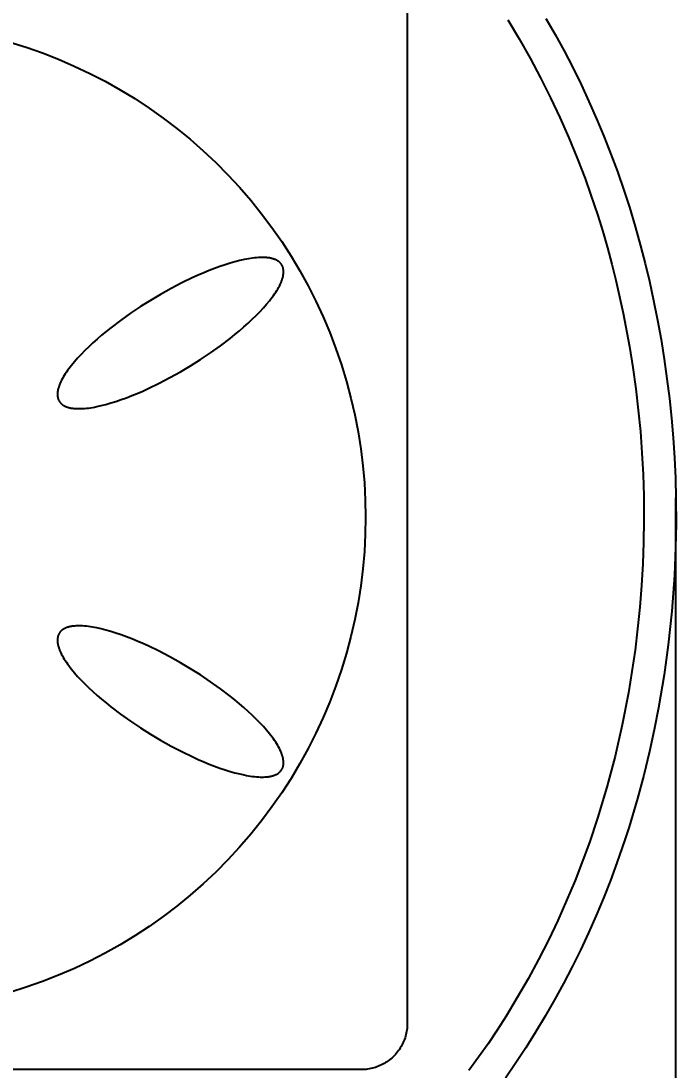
# Model space of a CAD drawing. Header units: millimetres. Extents: x 2219 to 3269, y 1238 to 2723.
# Drawn here: x 2944 to 2986.6, y 1645.8 to 1714.2 of the extents above; entities that cross this region are included whole.
import ezdxf

# ---------------------------------------------------------------- set-up
doc = ezdxf.new("R2010")
doc.units = ezdxf.units.MM
doc.layers.add('DIM2', color=3, linetype='Continuous')
doc.layers.add('main', color=7, linetype='Continuous')
doc.styles.get("Standard").update_dxf_attribs({"font": 'arial.ttf'})
doc.dimstyles.new('ISO-25', dxfattribs={"dimtxt": 2.5, "dimasz": 2.5, "dimexe": 1.25, "dimexo": 0.625, "dimtad": 1, "dimtxsty": 'Standard', "dimcen": 2.5, "dimadec": 0, "dimazin": 0, "dimtfac": 1, "dimtmove": 0, "dimatfit": 3, "dimfxl": 1, "dimarcsym": 0})

# ---------------------------------------------------------------- blocks, each defined once
blk = doc.blocks.new('*D49')
at = {"layer": 'Defpoints', "color": 0, "transparency": 16777216}
for p in [(2986.623, 1683.712), (2881.65, 1681.844), (2986.623, 1605.821)]:
    blk.add_point(p, dxfattribs=at)
at = {"layer": 'DIM2', "color": 0, "lineweight": -2, "transparency": 16777216}
for p, q in [((2986.623, 1683.087), (2986.623, 1604.571)), ((2881.65, 1681.219), (2881.65, 1604.571)), ((2893.65, 1605.821), (2974.623, 1605.821))]:
    blk.add_line(p, q, dxfattribs=at)
at = {"layer": 'DIM2', "color": 0, "transparency": 16777216}
for points in [[(2893.65, 1607.821), (2893.65, 1603.821), (2881.65, 1605.821)], [(2974.623, 1607.821), (2974.623, 1603.821), (2986.623, 1605.821)]]:
    blk.add_solid(points, dxfattribs=at)
at = {"layer": 'DIM2', "color": 0, "transparency": 16777216, "insert": (2934.136, 1618.48), "char_height": 15, "attachment_point": 5}
blk.add_mtext('105', dxfattribs=at)

msp = doc.modelspace()

# ---------------------------------------------------------------- linework, layer by layer
at = {"layer": 'main'}
for p, q in [((2969.15, 1735.823), (2969.15, 1648.823)), ((2975.694, 1714.23), (2976.439, 1712.991)), ((2978.181, 1714.337), (2978.783, 1713.281)), ((2943.269, 1712.789), (2944.338, 1712.454)), ((2976.439, 1712.991), (2977.152, 1711.733)), ((2978.783, 1713.281), (2979.362, 1712.213)), ((2944.338, 1712.454), (2945.395, 1712.082)), ((2945.395, 1712.082), (2946.438, 1711.674)), ((2979.362, 1712.213), (2979.92, 1711.134)), ((2946.438, 1711.674), (2947.467, 1711.229)), ((2977.152, 1711.733), (2977.834, 1710.455)), ((2947.467, 1711.229), (2948.48, 1710.749)), ((2948.48, 1710.749), (2949.475, 1710.235)), ((2979.92, 1711.134), (2980.462, 1710.03)), ((2949.475, 1710.235), (2950.452, 1709.686)), ((2977.834, 1710.455), (2978.483, 1709.159)), ((2980.462, 1710.03), (2980.981, 1708.916)), ((2950.452, 1709.686), (2951.409, 1709.103)), ((2951.409, 1709.103), (2952.345, 1708.488)), ((2978.483, 1709.159), (2979.092, 1707.865)), ((2980.981, 1708.916), (2981.479, 1707.789)), ((2952.345, 1708.488), (2953.26, 1707.84)), ((2953.26, 1707.84), (2954.151, 1707.161)), ((2979.092, 1707.865), (2979.669, 1706.556)), ((2954.151, 1707.161), (2955.019, 1706.452)), ((2981.479, 1707.789), (2981.953, 1706.653)), ((2979.669, 1706.556), (2980.213, 1705.233)), ((2981.953, 1706.653), (2982.411, 1705.49)), ((2955.019, 1706.452), (2955.861, 1705.713)), ((2955.861, 1705.713), (2956.677, 1704.945)), ((2980.213, 1705.233), (2980.725, 1703.898)), ((2982.411, 1705.49), (2982.833, 1704.35)), ((2956.677, 1704.945), (2957.466, 1704.149)), ((2957.466, 1704.149), (2958.227, 1703.326)), ((2980.725, 1703.898), (2981.086, 1702.889)), ((2982.833, 1704.35), (2983.276, 1703.072)), ((2958.227, 1703.326), (2958.959, 1702.478)), ((2983.276, 1703.072), (2983.609, 1702.041)), ((2958.959, 1702.478), (2959.66, 1701.604)), ((2981.086, 1702.889), (2981.555, 1701.48)), ((2983.609, 1702.041), (2983.991, 1700.777)), ((2959.66, 1701.604), (2960.332, 1700.707)), ((2981.555, 1701.48), (2981.878, 1700.435)), ((2960.332, 1700.707), (2960.971, 1699.787)), ((2981.878, 1700.435), (2982.182, 1699.384)), ((2983.991, 1700.777), (2984.345, 1699.504)), ((2960.971, 1699.787), (2961.579, 1698.845)), ((2982.182, 1699.384), (2982.467, 1698.326)), ((2984.345, 1699.504), (2984.642, 1698.355)), ((2957.282, 1698.282), (2956.945, 1698.167)), ((2957.611, 1698.385), (2957.282, 1698.282)), ((2957.929, 1698.475), (2957.611, 1698.385)), ((2958.237, 1698.554), (2957.929, 1698.475)), ((2958.531, 1698.619), (2958.237, 1698.554)), ((2958.674, 1698.647), (2958.531, 1698.619)), ((2958.813, 1698.672), (2958.674, 1698.647)), ((2958.948, 1698.694), (2958.813, 1698.672)), ((2959.079, 1698.712), (2958.948, 1698.694)), ((2959.207, 1698.727), (2959.079, 1698.712)), ((2959.331, 1698.738), (2959.207, 1698.727)), ((2959.45, 1698.747), (2959.331, 1698.738)), ((2959.566, 1698.752), (2959.45, 1698.747)), ((2959.677, 1698.754), (2959.566, 1698.752)), ((2959.785, 1698.753), (2959.677, 1698.754)), ((2959.887, 1698.749), (2959.785, 1698.753)), ((2959.986, 1698.742), (2959.887, 1698.749)), ((2960.034, 1698.738), (2959.986, 1698.742)), ((2960.08, 1698.732), (2960.034, 1698.738)), ((2960.126, 1698.726), (2960.08, 1698.732)), ((2960.17, 1698.719), (2960.126, 1698.726)), ((2960.213, 1698.712), (2960.17, 1698.719)), ((2960.255, 1698.703), (2960.213, 1698.712)), ((2960.296, 1698.694), (2960.255, 1698.703)), ((2960.336, 1698.685), (2960.296, 1698.694)), ((2960.375, 1698.674), (2960.336, 1698.685)), ((2960.413, 1698.663), (2960.375, 1698.674)), ((2960.45, 1698.651), (2960.413, 1698.663)), ((2960.485, 1698.639), (2960.45, 1698.651)), ((2960.52, 1698.626), (2960.485, 1698.639)), ((2960.553, 1698.612), (2960.52, 1698.626)), ((2960.586, 1698.598), (2960.553, 1698.612)), ((2960.617, 1698.583), (2960.586, 1698.598)), ((2960.647, 1698.568), (2960.617, 1698.583)), ((2960.676, 1698.552), (2960.647, 1698.568)), ((2960.704, 1698.535), (2960.676, 1698.552)), ((2960.731, 1698.518), (2960.704, 1698.535)), ((2960.757, 1698.5), (2960.731, 1698.518)), ((2960.782, 1698.482), (2960.757, 1698.5)), ((2960.806, 1698.463), (2960.782, 1698.482)), ((2960.829, 1698.443), (2960.806, 1698.463)), ((2960.851, 1698.423), (2960.829, 1698.443)), ((2960.872, 1698.403), (2960.851, 1698.423)), ((2960.891, 1698.382), (2960.872, 1698.403)), ((2960.91, 1698.36), (2960.891, 1698.382)), ((2960.928, 1698.338), (2960.91, 1698.36)), ((2960.945, 1698.316), (2960.928, 1698.338)), ((2960.961, 1698.293), (2960.945, 1698.316)), ((2960.976, 1698.27), (2960.961, 1698.293)), ((2960.99, 1698.246), (2960.976, 1698.27)), ((2961.579, 1698.845), (2962.153, 1697.883)), ((2982.467, 1698.326), (2982.733, 1697.263)), ((2984.642, 1698.355), (2984.917, 1697.201)), ((2955.54, 1697.606), (2955.182, 1697.444)), ((2955.897, 1697.761), (2955.54, 1697.606)), ((2956.251, 1697.906), (2955.897, 1697.761)), ((2956.601, 1698.042), (2956.251, 1697.906)), ((2956.945, 1698.167), (2956.601, 1698.042)), ((2961.003, 1698.221), (2960.99, 1698.246)), ((2961.015, 1698.196), (2961.003, 1698.221)), ((2961.027, 1698.17), (2961.015, 1698.196)), ((2961.037, 1698.144), (2961.027, 1698.17)), ((2961.047, 1698.117), (2961.037, 1698.144)), ((2961.056, 1698.089), (2961.047, 1698.117)), ((2961.064, 1698.06), (2961.056, 1698.089)), ((2961.071, 1698.031), (2961.064, 1698.06)), ((2961.064, 1697.551), (2961.071, 1697.59)), ((2961.077, 1698.001), (2961.071, 1698.031)), ((2961.071, 1697.59), (2961.077, 1697.628)), ((2961.082, 1697.971), (2961.077, 1698.001)), ((2961.077, 1697.628), (2961.083, 1697.665)), ((2961.086, 1697.939), (2961.082, 1697.971)), ((2961.083, 1697.665), (2961.087, 1697.702)), ((2961.089, 1697.907), (2961.086, 1697.939)), ((2961.087, 1697.702), (2961.09, 1697.738)), ((2961.091, 1697.875), (2961.089, 1697.907)), ((2961.09, 1697.738), (2961.092, 1697.773)), ((2961.092, 1697.842), (2961.091, 1697.875)), ((2961.093, 1697.808), (2961.092, 1697.842)), ((2961.092, 1697.773), (2961.093, 1697.808)), ((2962.153, 1697.883), (2962.693, 1696.901)), ((2954.467, 1697.098), (2953.763, 1696.731)), ((2955.182, 1697.444), (2954.467, 1697.098)), ((2960.766, 1696.794), (2960.819, 1696.893)), ((2960.819, 1696.893), (2960.867, 1696.989)), ((2960.867, 1696.989), (2960.91, 1697.082)), ((2960.91, 1697.082), (2960.948, 1697.173)), ((2960.948, 1697.173), (2960.965, 1697.218)), ((2960.965, 1697.218), (2960.982, 1697.262)), ((2960.982, 1697.262), (2960.997, 1697.305)), ((2960.997, 1697.305), (2961.011, 1697.348)), ((2961.011, 1697.348), (2961.024, 1697.39)), ((2961.024, 1697.39), (2961.035, 1697.431)), ((2961.035, 1697.431), (2961.046, 1697.472)), ((2961.046, 1697.472), (2961.056, 1697.512)), ((2961.056, 1697.512), (2961.064, 1697.551)), ((2962.693, 1696.901), (2963.2, 1695.902)), ((2982.733, 1697.263), (2983.211, 1695.12)), ((2984.917, 1697.201), (2985.193, 1695.941)), ((2953.079, 1696.349), (2952.423, 1695.958)), ((2953.763, 1696.731), (2953.079, 1696.349)), ((2960.353, 1696.159), (2960.434, 1696.27)), ((2960.434, 1696.27), (2960.51, 1696.379)), ((2960.51, 1696.379), (2960.581, 1696.486)), ((2960.581, 1696.486), (2960.647, 1696.591)), ((2960.647, 1696.591), (2960.709, 1696.694)), ((2960.709, 1696.694), (2960.766, 1696.794)), ((2951.777, 1695.55), (2951.126, 1695.114)), ((2952.423, 1695.958), (2951.777, 1695.55)), ((2959.777, 1695.461), (2959.987, 1695.7)), ((2959.987, 1695.7), (2960.179, 1695.933)), ((2960.179, 1695.933), (2960.268, 1696.047)), ((2960.268, 1696.047), (2960.353, 1696.159)), ((2963.2, 1695.902), (2963.671, 1694.885)), ((2985.193, 1695.941), (2985.444, 1694.675)), ((2951.126, 1695.114), (2950.479, 1694.653)), ((2959.056, 1694.724), (2959.311, 1694.972)), ((2959.311, 1694.972), (2959.552, 1695.219)), ((2959.552, 1695.219), (2959.777, 1695.461)), ((2963.671, 1694.885), (2964.106, 1693.853)), ((2983.211, 1695.12), (2983.617, 1692.96)), ((2949.847, 1694.173), (2949.54, 1693.928)), ((2950.479, 1694.653), (2949.847, 1694.173)), ((2958.218, 1693.974), (2958.509, 1694.224)), ((2958.509, 1694.224), (2958.788, 1694.474)), ((2958.788, 1694.474), (2959.056, 1694.724)), ((2985.444, 1694.675), (2985.672, 1693.405)), ((2949.24, 1693.679), (2948.95, 1693.43)), ((2949.54, 1693.928), (2949.24, 1693.679)), ((2956.979, 1693), (2957.612, 1693.481)), ((2957.612, 1693.481), (2957.919, 1693.726)), ((2957.919, 1693.726), (2958.218, 1693.974)), ((2964.106, 1693.853), (2964.506, 1692.806)), ((2948.402, 1692.93), (2948.147, 1692.681)), ((2948.67, 1693.18), (2948.402, 1692.93)), ((2948.95, 1693.43), (2948.67, 1693.18)), ((2956.333, 1692.54), (2956.979, 1693)), ((2964.506, 1692.806), (2964.869, 1691.745)), ((2983.617, 1692.96), (2983.837, 1691.58)), ((2985.672, 1693.405), (2985.877, 1692.129)), ((2947.681, 1692.192), (2947.472, 1691.954)), ((2947.907, 1692.435), (2947.681, 1692.192)), ((2948.147, 1692.681), (2947.907, 1692.435)), ((2955.682, 1692.103), (2956.333, 1692.54)), ((2985.877, 1692.129), (2986.058, 1690.85)), ((2947.105, 1691.494), (2947.025, 1691.383)), ((2947.19, 1691.607), (2947.105, 1691.494)), ((2947.28, 1691.721), (2947.19, 1691.607)), ((2947.472, 1691.954), (2947.28, 1691.721)), ((2954.38, 1691.305), (2955.036, 1691.695)), ((2955.036, 1691.695), (2955.682, 1692.103)), ((2964.869, 1691.745), (2965.195, 1690.673)), ((2983.837, 1691.58), (2984.029, 1690.195)), ((2946.64, 1690.761), (2946.592, 1690.665)), ((2946.692, 1690.859), (2946.64, 1690.761)), ((2946.749, 1690.96), (2946.692, 1690.859)), ((2946.811, 1691.063), (2946.749, 1690.96)), ((2946.878, 1691.167), (2946.811, 1691.063)), ((2946.949, 1691.274), (2946.878, 1691.167)), ((2947.025, 1691.383), (2946.949, 1691.274)), ((2952.992, 1690.555), (2953.696, 1690.923)), ((2953.696, 1690.923), (2954.38, 1691.305)), ((2986.058, 1690.85), (2986.215, 1689.567)), ((2946.387, 1690.064), (2946.381, 1690.026)), ((2946.395, 1690.103), (2946.387, 1690.064)), ((2946.403, 1690.142), (2946.395, 1690.103)), ((2946.412, 1690.182), (2946.403, 1690.142)), ((2946.423, 1690.223), (2946.412, 1690.182)), ((2946.435, 1690.264), (2946.423, 1690.223)), ((2946.448, 1690.306), (2946.435, 1690.264)), ((2946.462, 1690.349), (2946.448, 1690.306)), ((2946.477, 1690.392), (2946.462, 1690.349)), ((2946.493, 1690.436), (2946.477, 1690.392)), ((2946.511, 1690.48), (2946.493, 1690.436)), ((2946.549, 1690.571), (2946.511, 1690.48)), ((2946.592, 1690.665), (2946.549, 1690.571)), ((2951.919, 1690.047), (2952.277, 1690.21)), ((2952.277, 1690.21), (2952.992, 1690.555)), ((2965.195, 1690.673), (2965.483, 1689.591)), ((2984.029, 1690.195), (2984.191, 1688.805)), ((2946.367, 1689.881), (2946.366, 1689.846)), ((2946.366, 1689.846), (2946.366, 1689.812)), ((2946.366, 1689.812), (2946.367, 1689.779)), ((2946.369, 1689.916), (2946.367, 1689.881)), ((2946.367, 1689.779), (2946.369, 1689.746)), ((2946.372, 1689.952), (2946.369, 1689.916)), ((2946.369, 1689.746), (2946.373, 1689.714)), ((2946.376, 1689.989), (2946.372, 1689.952)), ((2946.373, 1689.714), (2946.377, 1689.683)), ((2946.381, 1690.026), (2946.376, 1689.989)), ((2946.377, 1689.683), (2946.382, 1689.653)), ((2946.382, 1689.653), (2946.388, 1689.623)), ((2946.388, 1689.623), (2946.395, 1689.593)), ((2946.395, 1689.593), (2946.403, 1689.565)), ((2946.403, 1689.565), (2946.411, 1689.537)), ((2946.411, 1689.537), (2946.421, 1689.51)), ((2946.421, 1689.51), (2946.432, 1689.483)), ((2946.432, 1689.483), (2946.443, 1689.458)), ((2946.443, 1689.458), (2946.456, 1689.432)), ((2946.456, 1689.432), (2946.469, 1689.408)), ((2946.469, 1689.408), (2946.483, 1689.384)), ((2946.483, 1689.384), (2946.498, 1689.361)), ((2949.848, 1689.269), (2950.176, 1689.372)), ((2950.176, 1689.372), (2950.513, 1689.486)), ((2950.513, 1689.486), (2950.858, 1689.612)), ((2950.858, 1689.612), (2951.208, 1689.748)), ((2951.208, 1689.748), (2951.562, 1689.893)), ((2951.562, 1689.893), (2951.919, 1690.047)), ((2965.483, 1689.591), (2965.734, 1688.498)), ((2986.215, 1689.567), (2986.348, 1688.281)), ((2946.498, 1689.361), (2946.514, 1689.338)), ((2946.514, 1689.338), (2946.53, 1689.315)), ((2946.53, 1689.315), (2946.548, 1689.293)), ((2946.548, 1689.293), (2946.567, 1689.272)), ((2946.567, 1689.272), (2946.587, 1689.251)), ((2946.587, 1689.251), (2946.608, 1689.23)), ((2946.608, 1689.23), (2946.63, 1689.21)), ((2946.63, 1689.21), (2946.652, 1689.191)), ((2946.652, 1689.191), (2946.676, 1689.172)), ((2946.676, 1689.172), (2946.701, 1689.154)), ((2946.701, 1689.154), (2946.727, 1689.136)), ((2946.727, 1689.136), (2946.754, 1689.119)), ((2946.754, 1689.119), (2946.782, 1689.102)), ((2946.782, 1689.102), (2946.811, 1689.086)), ((2946.811, 1689.086), (2946.842, 1689.07)), ((2946.842, 1689.07), (2946.873, 1689.055)), ((2946.873, 1689.055), (2946.905, 1689.041)), ((2946.905, 1689.041), (2946.939, 1689.028)), ((2946.939, 1689.028), (2946.973, 1689.014)), ((2946.973, 1689.014), (2947.009, 1689.002)), ((2947.009, 1689.002), (2947.045, 1688.99)), ((2947.045, 1688.99), (2947.083, 1688.979)), ((2947.083, 1688.979), (2947.122, 1688.969)), ((2947.122, 1688.969), (2947.162, 1688.959)), ((2947.162, 1688.959), (2947.203, 1688.95)), ((2947.203, 1688.95), (2947.245, 1688.942)), ((2947.245, 1688.942), (2947.289, 1688.934)), ((2947.289, 1688.934), (2947.333, 1688.928)), ((2947.333, 1688.928), (2947.378, 1688.921)), ((2947.378, 1688.921), (2947.425, 1688.916)), ((2947.425, 1688.916), (2947.473, 1688.911)), ((2947.473, 1688.911), (2947.571, 1688.904)), ((2947.571, 1688.904), (2947.674, 1688.9)), ((2947.674, 1688.9), (2947.781, 1688.899)), ((2947.781, 1688.899), (2947.893, 1688.901)), ((2947.893, 1688.901), (2948.008, 1688.907)), ((2948.008, 1688.907), (2948.128, 1688.915)), ((2948.128, 1688.915), (2948.251, 1688.927)), ((2948.251, 1688.927), (2948.379, 1688.942)), ((2948.379, 1688.942), (2948.511, 1688.96)), ((2948.511, 1688.96), (2948.646, 1688.982)), ((2948.646, 1688.982), (2948.785, 1689.006)), ((2948.785, 1689.006), (2948.927, 1689.034)), ((2948.927, 1689.034), (2949.222, 1689.1)), ((2949.222, 1689.1), (2949.529, 1689.178)), ((2949.529, 1689.178), (2949.848, 1689.269)), ((2984.191, 1688.805), (2984.325, 1687.412)), ((2965.734, 1688.498), (2965.946, 1687.398)), ((2986.348, 1688.281), (2986.458, 1686.992)), ((2965.946, 1687.398), (2966.121, 1686.291)), ((2984.325, 1687.412), (2984.428, 1686.016)), ((2986.458, 1686.992), (2986.544, 1685.685)), ((2966.121, 1686.291), (2966.257, 1685.179)), ((2984.428, 1686.016), (2984.502, 1684.618)), ((2986.544, 1685.685), (2986.605, 1684.375)), ((2966.257, 1685.179), (2966.354, 1684.063)), ((2984.502, 1684.618), (2984.546, 1683.219)), ((2966.354, 1684.063), (2966.412, 1682.944)), ((2986.605, 1684.375), (2986.64, 1683.048)), ((2984.546, 1683.219), (2984.558, 1681.603)), ((2966.412, 1682.944), (2966.432, 1681.823)), ((2986.64, 1683.048), (2986.648, 1681.379)), ((2966.432, 1681.823), (2966.412, 1680.703)), ((2984.558, 1681.603), (2984.536, 1680.19)), ((2986.648, 1681.379), (2986.619, 1679.881)), ((2966.412, 1680.703), (2966.354, 1679.584)), ((2984.536, 1680.19), (2984.484, 1678.779)), ((2986.619, 1679.881), (2986.541, 1678.044)), ((2966.354, 1679.584), (2966.257, 1678.467)), ((2966.257, 1678.467), (2966.121, 1677.355)), ((2984.484, 1678.779), (2984.403, 1677.369)), ((2986.541, 1678.044), (2986.371, 1675.702)), ((2966.121, 1677.355), (2965.947, 1676.248)), ((2984.403, 1677.369), (2984.292, 1675.961)), ((2965.947, 1676.248), (2965.734, 1675.148)), ((2984.292, 1675.961), (2984.151, 1674.557)), ((2986.371, 1675.702), (2986.138, 1673.503)), ((2965.734, 1675.148), (2965.483, 1674.056)), ((2946.53, 1674.33), (2946.514, 1674.307)), ((2946.548, 1674.352), (2946.53, 1674.33)), ((2946.567, 1674.373), (2946.548, 1674.352)), ((2946.587, 1674.394), (2946.567, 1674.373)), ((2946.608, 1674.415), (2946.587, 1674.394)), ((2946.63, 1674.435), (2946.608, 1674.415)), ((2946.652, 1674.454), (2946.63, 1674.435)), ((2946.676, 1674.473), (2946.652, 1674.454)), ((2946.701, 1674.491), (2946.676, 1674.473)), ((2946.727, 1674.509), (2946.701, 1674.491)), ((2946.754, 1674.526), (2946.727, 1674.509)), ((2946.782, 1674.543), (2946.754, 1674.526)), ((2946.811, 1674.559), (2946.782, 1674.543)), ((2946.842, 1674.575), (2946.811, 1674.559)), ((2946.873, 1674.59), (2946.842, 1674.575)), ((2946.905, 1674.604), (2946.873, 1674.59)), ((2946.939, 1674.618), (2946.905, 1674.604)), ((2946.973, 1674.631), (2946.939, 1674.618)), ((2947.009, 1674.643), (2946.973, 1674.631)), ((2947.045, 1674.655), (2947.009, 1674.643)), ((2947.083, 1674.666), (2947.045, 1674.655)), ((2947.122, 1674.676), (2947.083, 1674.666)), ((2947.162, 1674.686), (2947.122, 1674.676)), ((2947.203, 1674.695), (2947.162, 1674.686)), ((2947.245, 1674.703), (2947.203, 1674.695)), ((2947.289, 1674.711), (2947.245, 1674.703)), ((2947.333, 1674.717), (2947.289, 1674.711)), ((2947.378, 1674.724), (2947.333, 1674.717)), ((2947.425, 1674.729), (2947.378, 1674.724)), ((2947.473, 1674.734), (2947.425, 1674.729)), ((2947.571, 1674.741), (2947.473, 1674.734)), ((2947.674, 1674.745), (2947.571, 1674.741)), ((2947.781, 1674.746), (2947.674, 1674.745)), ((2947.893, 1674.744), (2947.781, 1674.746)), ((2948.008, 1674.738), (2947.893, 1674.744)), ((2948.128, 1674.73), (2948.008, 1674.738)), ((2948.251, 1674.718), (2948.128, 1674.73)), ((2948.379, 1674.703), (2948.251, 1674.718)), ((2948.511, 1674.685), (2948.379, 1674.703)), ((2948.646, 1674.663), (2948.511, 1674.685)), ((2948.785, 1674.639), (2948.646, 1674.663)), ((2948.927, 1674.611), (2948.785, 1674.639)), ((2949.222, 1674.545), (2948.927, 1674.611)), ((2949.529, 1674.467), (2949.222, 1674.545)), ((2949.848, 1674.376), (2949.529, 1674.467)), ((2950.176, 1674.273), (2949.848, 1674.376)), ((2984.151, 1674.557), (2983.98, 1673.156)), ((2946.367, 1673.866), (2946.366, 1673.833)), ((2946.366, 1673.833), (2946.366, 1673.799)), ((2946.366, 1673.799), (2946.367, 1673.764)), ((2946.369, 1673.899), (2946.367, 1673.866)), ((2946.367, 1673.764), (2946.369, 1673.729)), ((2946.373, 1673.931), (2946.369, 1673.899)), ((2946.369, 1673.729), (2946.372, 1673.693)), ((2946.372, 1673.693), (2946.376, 1673.657)), ((2946.377, 1673.962), (2946.373, 1673.931)), ((2946.376, 1673.657), (2946.381, 1673.619)), ((2946.382, 1673.993), (2946.377, 1673.962)), ((2946.388, 1674.022), (2946.382, 1673.993)), ((2946.395, 1674.052), (2946.388, 1674.022)), ((2946.403, 1674.08), (2946.395, 1674.052)), ((2946.411, 1674.108), (2946.403, 1674.08)), ((2946.421, 1674.135), (2946.411, 1674.108)), ((2946.432, 1674.162), (2946.421, 1674.135)), ((2946.443, 1674.187), (2946.432, 1674.162)), ((2946.456, 1674.213), (2946.443, 1674.187)), ((2946.469, 1674.237), (2946.456, 1674.213)), ((2946.483, 1674.261), (2946.469, 1674.237)), ((2946.498, 1674.284), (2946.483, 1674.261)), ((2946.514, 1674.307), (2946.498, 1674.284)), ((2950.513, 1674.159), (2950.176, 1674.273)), ((2950.858, 1674.033), (2950.513, 1674.159)), ((2951.208, 1673.897), (2950.858, 1674.033)), ((2951.562, 1673.752), (2951.208, 1673.897)), ((2951.919, 1673.598), (2951.562, 1673.752)), ((2965.483, 1674.056), (2965.195, 1672.973)), ((2946.381, 1673.619), (2946.387, 1673.581)), ((2946.387, 1673.581), (2946.395, 1673.542)), ((2946.395, 1673.542), (2946.403, 1673.503)), ((2946.403, 1673.503), (2946.412, 1673.463)), ((2946.412, 1673.463), (2946.423, 1673.422)), ((2946.423, 1673.422), (2946.435, 1673.381)), ((2946.435, 1673.381), (2946.448, 1673.339)), ((2946.448, 1673.339), (2946.462, 1673.296)), ((2946.462, 1673.296), (2946.477, 1673.253)), ((2946.477, 1673.253), (2946.493, 1673.209)), ((2946.493, 1673.209), (2946.511, 1673.165)), ((2946.511, 1673.165), (2946.549, 1673.074)), ((2946.549, 1673.074), (2946.592, 1672.98)), ((2946.592, 1672.98), (2946.64, 1672.884)), ((2952.277, 1673.435), (2951.919, 1673.598)), ((2952.992, 1673.09), (2952.277, 1673.435)), ((2953.696, 1672.722), (2952.992, 1673.09)), ((2965.195, 1672.973), (2964.869, 1671.901)), ((2983.98, 1673.156), (2983.779, 1671.761)), ((2986.138, 1673.503), (2985.871, 1671.549)), ((2946.64, 1672.884), (2946.692, 1672.786)), ((2946.692, 1672.786), (2946.749, 1672.685)), ((2946.749, 1672.685), (2946.811, 1672.582)), ((2946.811, 1672.582), (2946.878, 1672.478)), ((2946.878, 1672.478), (2946.949, 1672.371)), ((2946.949, 1672.371), (2947.025, 1672.262)), ((2954.38, 1672.34), (2953.696, 1672.722)), ((2955.036, 1671.95), (2954.38, 1672.34)), ((2947.025, 1672.262), (2947.105, 1672.151)), ((2947.105, 1672.151), (2947.19, 1672.038)), ((2947.19, 1672.038), (2947.28, 1671.924)), ((2947.28, 1671.924), (2947.472, 1671.691)), ((2947.472, 1671.691), (2947.681, 1671.453)), ((2955.682, 1671.542), (2955.036, 1671.95)), ((2964.869, 1671.901), (2964.506, 1670.841)), ((2983.779, 1671.761), (2983.548, 1670.37)), ((2947.681, 1671.453), (2947.907, 1671.21)), ((2947.907, 1671.21), (2948.147, 1670.964)), ((2948.147, 1670.964), (2948.402, 1670.715)), ((2956.333, 1671.106), (2955.682, 1671.542)), ((2956.979, 1670.645), (2956.333, 1671.106)), ((2985.871, 1671.549), (2985.511, 1669.404)), ((2948.402, 1670.715), (2948.67, 1670.466)), ((2948.67, 1670.466), (2948.95, 1670.215)), ((2957.612, 1670.165), (2956.979, 1670.645)), ((2964.506, 1670.841), (2964.107, 1669.794)), ((2983.548, 1670.37), (2983.147, 1668.303)), ((2948.95, 1670.215), (2949.24, 1669.966)), ((2949.24, 1669.966), (2949.54, 1669.718)), ((2949.54, 1669.718), (2949.847, 1669.472)), ((2957.919, 1669.919), (2957.612, 1670.165)), ((2958.218, 1669.671), (2957.919, 1669.919)), ((2958.509, 1669.421), (2958.218, 1669.671)), ((2964.107, 1669.794), (2963.671, 1668.761)), ((2949.847, 1669.472), (2950.479, 1668.992)), ((2950.479, 1668.992), (2951.126, 1668.531)), ((2958.788, 1669.171), (2958.509, 1669.421)), ((2959.056, 1668.921), (2958.788, 1669.171)), ((2959.311, 1668.673), (2959.056, 1668.921)), ((2985.511, 1669.404), (2985.23, 1667.971)), ((2951.126, 1668.531), (2951.777, 1668.095)), ((2959.552, 1668.426), (2959.311, 1668.673)), ((2959.777, 1668.184), (2959.552, 1668.426)), ((2959.987, 1667.945), (2959.777, 1668.184)), ((2963.671, 1668.761), (2963.2, 1667.745)), ((2983.147, 1668.303), (2982.678, 1666.253)), ((2951.777, 1668.095), (2952.423, 1667.687)), ((2952.423, 1667.687), (2953.079, 1667.296)), ((2960.179, 1667.712), (2959.987, 1667.945)), ((2960.268, 1667.598), (2960.179, 1667.712)), ((2960.353, 1667.486), (2960.268, 1667.598)), ((2963.2, 1667.745), (2962.694, 1666.745)), ((2985.23, 1667.971), (2984.919, 1666.545)), ((2953.079, 1667.296), (2953.763, 1666.914)), ((2953.763, 1666.914), (2954.467, 1666.547)), ((2960.434, 1667.375), (2960.353, 1667.486)), ((2960.51, 1667.266), (2960.434, 1667.375)), ((2960.581, 1667.159), (2960.51, 1667.266)), ((2960.647, 1667.054), (2960.581, 1667.159)), ((2960.709, 1666.951), (2960.647, 1667.054)), ((2960.766, 1666.851), (2960.709, 1666.951)), ((2960.819, 1666.752), (2960.766, 1666.851)), ((2954.467, 1666.547), (2955.182, 1666.201)), ((2955.182, 1666.201), (2955.54, 1666.039)), ((2960.867, 1666.656), (2960.819, 1666.752)), ((2960.91, 1666.563), (2960.867, 1666.656)), ((2960.948, 1666.472), (2960.91, 1666.563)), ((2960.965, 1666.427), (2960.948, 1666.472)), ((2960.982, 1666.383), (2960.965, 1666.427)), ((2960.997, 1666.34), (2960.982, 1666.383)), ((2961.011, 1666.297), (2960.997, 1666.34)), ((2961.024, 1666.255), (2961.011, 1666.297)), ((2961.035, 1666.214), (2961.024, 1666.255)), ((2961.046, 1666.173), (2961.035, 1666.214)), ((2961.056, 1666.133), (2961.046, 1666.173)), ((2961.064, 1666.094), (2961.056, 1666.133)), ((2962.694, 1666.745), (2962.154, 1665.763)), ((2982.678, 1666.253), (2982.142, 1664.221)), ((2984.919, 1666.545), (2984.547, 1665.012)), ((2955.54, 1666.039), (2955.897, 1665.884)), ((2955.897, 1665.884), (2956.251, 1665.739)), ((2956.251, 1665.739), (2956.601, 1665.603)), ((2956.601, 1665.603), (2956.945, 1665.478)), ((2956.945, 1665.478), (2957.282, 1665.363)), ((2961.003, 1665.424), (2961.015, 1665.449)), ((2961.015, 1665.449), (2961.027, 1665.475)), ((2961.027, 1665.475), (2961.037, 1665.501)), ((2961.037, 1665.501), (2961.047, 1665.529)), ((2961.047, 1665.529), (2961.056, 1665.556)), ((2961.056, 1665.556), (2961.064, 1665.585)), ((2961.071, 1666.055), (2961.064, 1666.094)), ((2961.064, 1665.585), (2961.071, 1665.614)), ((2961.077, 1666.017), (2961.071, 1666.055)), ((2961.071, 1665.614), (2961.077, 1665.644)), ((2961.083, 1665.98), (2961.077, 1666.017)), ((2961.077, 1665.644), (2961.082, 1665.674)), ((2961.082, 1665.674), (2961.086, 1665.706)), ((2961.087, 1665.943), (2961.083, 1665.98)), ((2961.086, 1665.706), (2961.089, 1665.738)), ((2961.09, 1665.907), (2961.087, 1665.943)), ((2961.089, 1665.738), (2961.091, 1665.77)), ((2961.092, 1665.872), (2961.09, 1665.907)), ((2961.091, 1665.77), (2961.092, 1665.803)), ((2961.093, 1665.837), (2961.092, 1665.872)), ((2961.092, 1665.803), (2961.093, 1665.837)), ((2962.154, 1665.763), (2961.579, 1664.801)), ((2957.282, 1665.363), (2957.611, 1665.26)), ((2957.611, 1665.26), (2957.929, 1665.17)), ((2957.929, 1665.17), (2958.237, 1665.091)), ((2958.237, 1665.091), (2958.531, 1665.026)), ((2958.531, 1665.026), (2958.674, 1664.998)), ((2958.674, 1664.998), (2958.813, 1664.973)), ((2958.813, 1664.973), (2958.948, 1664.952)), ((2958.948, 1664.952), (2959.079, 1664.933)), ((2959.079, 1664.933), (2959.207, 1664.918)), ((2959.207, 1664.918), (2959.331, 1664.907)), ((2959.331, 1664.907), (2959.45, 1664.898)), ((2959.45, 1664.898), (2959.566, 1664.893)), ((2959.566, 1664.893), (2959.677, 1664.891)), ((2959.677, 1664.891), (2959.785, 1664.892)), ((2959.785, 1664.892), (2959.887, 1664.896)), ((2959.887, 1664.896), (2959.986, 1664.903)), ((2959.986, 1664.903), (2960.034, 1664.907)), ((2960.034, 1664.907), (2960.08, 1664.913)), ((2960.08, 1664.913), (2960.126, 1664.919)), ((2960.126, 1664.919), (2960.17, 1664.926)), ((2960.17, 1664.926), (2960.213, 1664.933)), ((2960.213, 1664.933), (2960.255, 1664.942)), ((2960.255, 1664.942), (2960.296, 1664.951)), ((2960.296, 1664.951), (2960.336, 1664.96)), ((2960.336, 1664.96), (2960.375, 1664.971)), ((2960.375, 1664.971), (2960.413, 1664.982)), ((2960.413, 1664.982), (2960.45, 1664.994)), ((2960.45, 1664.994), (2960.485, 1665.006)), ((2960.485, 1665.006), (2960.52, 1665.019)), ((2960.52, 1665.019), (2960.553, 1665.033)), ((2960.553, 1665.033), (2960.586, 1665.047)), ((2960.586, 1665.047), (2960.617, 1665.062)), ((2960.617, 1665.062), (2960.647, 1665.077)), ((2960.647, 1665.077), (2960.676, 1665.093)), ((2960.676, 1665.093), (2960.704, 1665.11)), ((2960.704, 1665.11), (2960.731, 1665.127)), ((2960.731, 1665.127), (2960.757, 1665.145)), ((2960.757, 1665.145), (2960.782, 1665.163)), ((2960.782, 1665.163), (2960.806, 1665.182)), ((2960.806, 1665.182), (2960.829, 1665.202)), ((2960.829, 1665.202), (2960.851, 1665.222)), ((2960.851, 1665.222), (2960.872, 1665.242)), ((2960.872, 1665.242), (2960.891, 1665.263)), ((2960.891, 1665.263), (2960.91, 1665.285)), ((2960.91, 1665.285), (2960.928, 1665.307)), ((2960.928, 1665.307), (2960.945, 1665.329)), ((2960.945, 1665.329), (2960.961, 1665.352)), ((2960.961, 1665.352), (2960.976, 1665.375)), ((2961.579, 1664.801), (2960.972, 1663.859)), ((2960.976, 1665.375), (2960.99, 1665.399)), ((2960.99, 1665.399), (2961.003, 1665.424)), ((2984.547, 1665.012), (2984.138, 1663.49)), ((2982.142, 1664.221), (2981.538, 1662.212)), ((2960.972, 1663.859), (2960.332, 1662.939)), ((2984.138, 1663.49), (2983.587, 1661.639)), ((2960.332, 1662.939), (2959.661, 1662.042)), ((2959.661, 1662.042), (2958.959, 1661.168)), ((2981.538, 1662.212), (2981.007, 1660.63)), ((2983.587, 1661.639), (2983.318, 1660.802)), ((2958.959, 1661.168), (2958.228, 1660.32)), ((2983.318, 1660.802), (2982.8, 1659.299)), ((2958.228, 1660.32), (2957.467, 1659.497)), ((2981.007, 1660.63), (2980.59, 1659.479)), ((2957.467, 1659.497), (2956.678, 1658.701)), ((2980.59, 1659.479), (2980.074, 1658.152)), ((2982.8, 1659.299), (2982.377, 1658.158)), ((2956.678, 1658.701), (2955.862, 1657.933)), ((2955.862, 1657.933), (2955.02, 1657.194)), ((2980.074, 1658.152), (2979.526, 1656.838)), ((2982.377, 1658.158), (2981.919, 1656.996)), ((2955.02, 1657.194), (2954.152, 1656.485)), ((2979.526, 1656.838), (2978.946, 1655.54)), ((2981.919, 1656.996), (2981.445, 1655.86)), ((2954.152, 1656.485), (2953.261, 1655.806)), ((2953.261, 1655.806), (2952.346, 1655.158)), ((2978.946, 1655.54), (2978.335, 1654.258)), ((2981.445, 1655.86), (2980.948, 1654.734)), ((2951.41, 1654.543), (2950.453, 1653.96)), ((2952.346, 1655.158), (2951.41, 1654.543)), ((2980.948, 1654.734), (2980.428, 1653.619)), ((2950.453, 1653.96), (2949.476, 1653.411)), ((2978.335, 1654.258), (2977.692, 1652.993)), ((2949.476, 1653.411), (2948.481, 1652.896)), ((2980.428, 1653.619), (2979.884, 1652.515)), ((2948.481, 1652.896), (2947.468, 1652.416)), ((2977.692, 1652.993), (2977.019, 1651.745)), ((2979.884, 1652.515), (2979.324, 1651.432)), ((2946.44, 1651.972), (2945.396, 1651.563)), ((2947.468, 1652.416), (2946.44, 1651.972)), ((2944.339, 1651.191), (2943.27, 1650.856)), ((2945.396, 1651.563), (2944.339, 1651.191)), ((2977.019, 1651.745), (2976.314, 1650.516)), ((2979.324, 1651.432), (2978.74, 1650.361)), ((2976.314, 1650.516), (2975.578, 1649.306)), ((2978.74, 1650.361), (2978.135, 1649.303)), ((2975.578, 1649.306), (2975.001, 1648.404)), ((2978.135, 1649.303), (2977.507, 1648.258)), ((2969.121, 1648.405), (2969.104, 1648.302)), ((2969.134, 1648.509), (2969.121, 1648.405)), ((2969.143, 1648.613), (2969.134, 1648.509)), ((2969.148, 1648.718), (2969.143, 1648.613)), ((2969.15, 1648.823), (2969.148, 1648.718)), ((2975.001, 1648.404), (2974.406, 1647.514)), ((2968.932, 1647.699), (2968.891, 1647.602)), ((2968.969, 1647.797), (2968.932, 1647.699)), ((2969.003, 1647.896), (2968.969, 1647.797)), ((2969.034, 1647.996), (2969.003, 1647.896)), ((2969.061, 1648.097), (2969.034, 1647.996)), ((2969.085, 1648.199), (2969.061, 1648.097)), ((2969.104, 1648.302), (2969.085, 1648.199)), ((2977.507, 1648.258), (2976.871, 1647.25)), ((2968.577, 1647.059), (2968.514, 1646.976)), ((2968.637, 1647.145), (2968.577, 1647.059)), ((2968.694, 1647.233), (2968.637, 1647.145)), ((2968.748, 1647.323), (2968.694, 1647.233)), ((2968.799, 1647.414), (2968.748, 1647.323)), ((2968.846, 1647.507), (2968.799, 1647.414)), ((2968.891, 1647.602), (2968.846, 1647.507)), ((2974.406, 1647.514), (2973.793, 1646.636)), ((2976.871, 1647.25), (2976.215, 1646.256)), ((2967.828, 1646.335), (2967.74, 1646.278)), ((2967.913, 1646.396), (2967.828, 1646.335)), ((2967.997, 1646.459), (2967.913, 1646.396)), ((2968.078, 1646.524), (2967.997, 1646.459)), ((2968.157, 1646.593), (2968.078, 1646.524)), ((2968.234, 1646.665), (2968.157, 1646.593)), ((2968.308, 1646.739), (2968.234, 1646.665)), ((2968.38, 1646.815), (2968.308, 1646.739)), ((2968.448, 1646.894), (2968.38, 1646.815)), ((2968.514, 1646.976), (2968.448, 1646.894)), ((2973.793, 1646.636), (2973.163, 1645.772)), ((2966.15, 1645.823), (2902.15, 1645.823)), ((2966.255, 1645.824), (2966.15, 1645.823)), ((2966.359, 1645.83), (2966.255, 1645.824)), ((2966.464, 1645.839), (2966.359, 1645.83)), ((2966.568, 1645.852), (2966.464, 1645.839)), ((2966.671, 1645.868), (2966.568, 1645.852)), ((2966.774, 1645.888), (2966.671, 1645.868)), ((2966.876, 1645.912), (2966.774, 1645.888)), ((2966.977, 1645.939), (2966.876, 1645.912)), ((2967.077, 1645.969), (2966.977, 1645.939)), ((2967.176, 1646.004), (2967.077, 1645.969)), ((2967.274, 1646.041), (2967.176, 1646.004)), ((2967.37, 1646.082), (2967.274, 1646.041)), ((2967.465, 1646.126), (2967.37, 1646.082)), ((2967.558, 1646.174), (2967.465, 1646.126)), ((2967.65, 1646.225), (2967.558, 1646.174)), ((2967.74, 1646.278), (2967.65, 1646.225)), ((2976.215, 1646.256), (2975.537, 1645.277))]:
    msp.add_line(p, q, dxfattribs=at)

# ---------------------------------------------------------------- dimensions: what is measured, and where the dimension line sits
at = {"layer": 'DIM2', "color": 3}
dim = msp.add_linear_dim(base=(2986.623, 1605.821), p1=(2881.65, 1681.844), p2=(2986.623, 1683.712), dimstyle='ISO-25', override={"dimtxt": 15, "dimasz": 12, "dimgap": 5, "dimdec": 0, "dimtix": 0, "dimtmove": 0}, dxfattribs=at)
dim.commit()
dim.dimension.update_dxf_attribs({"geometry": '*D49', "text_midpoint": (2934.136, 1618.48)})

doc.saveas('drawing.dxf')
